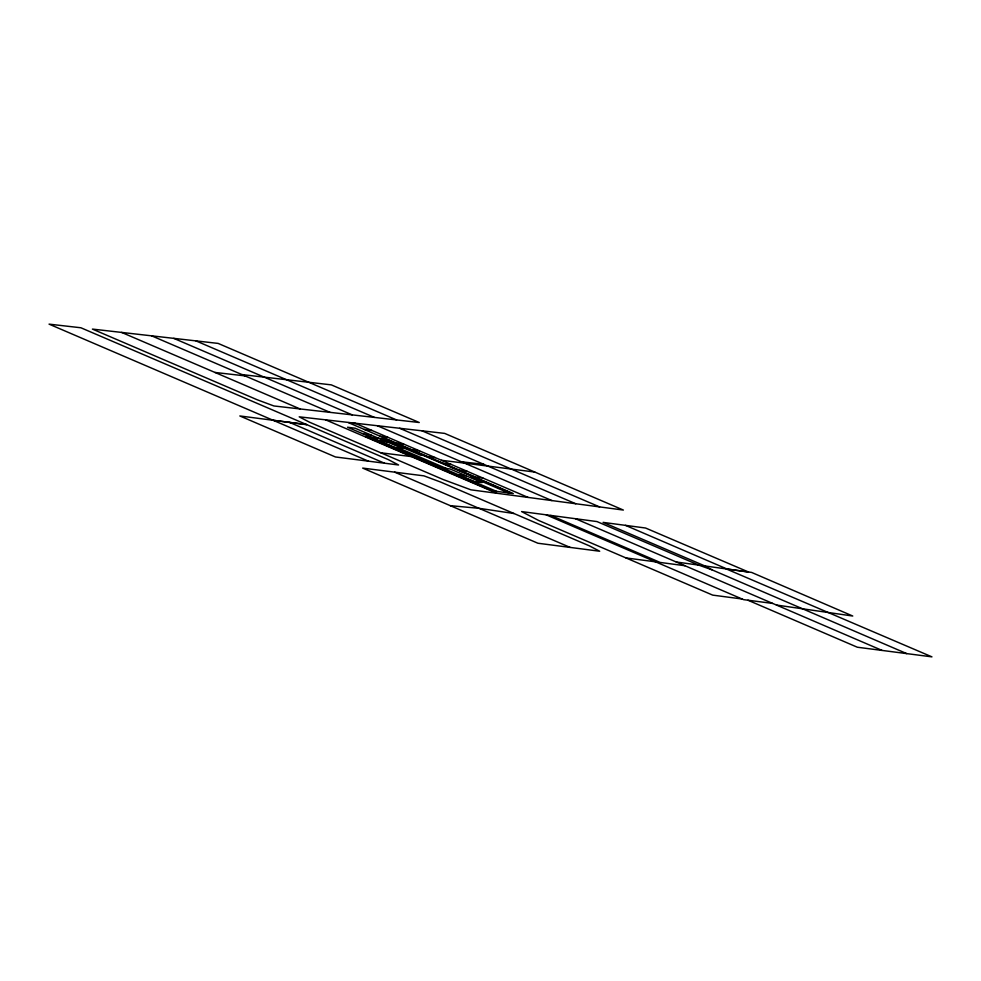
<?xml version="1.0" encoding="UTF-8"?>
<svg xmlns="http://www.w3.org/2000/svg" width="981" height="981" viewBox="0 0 981 981"><rect width="100%" height="100%" fill="white"/><g stroke="black" fill="none" stroke-linecap="round" stroke-linejoin="round"><path stroke-width="1.47" d="M450.291 505.669L479.206 508.33L513.983 513.517M241.964 374.583L331.271 384.859L419.267 422.517L273.907 405.962L257.267 399.794L92.41 329.089L218.125 343.411L396.582 419.929M214.974 372.449L244.98 375.87M354.963 423.179L299.205 416.827L309.506 422.198L443.069 479.488L470.917 489.826L623.376 510.059L444.663 433.394L354.963 423.179L528.097 497.416M483.719 464.307L461.401 461.781L467.667 463.498L441.524 460.297M464.565 463.13L534.755 472.045M380.824 452.793L411.223 456.57M384.466 463.204L398.58 464.982L388.292 459.611L80.883 327.764L49.05 324.135L368.402 461.156L384.466 463.204L289.628 422.419L239.83 415.956L335.465 456.974L368.402 461.156M394.656 472.155L423.902 475.846L440.567 482.027L589.434 545.877L599.685 551.236L537.919 543.241L362.676 468.096L394.656 472.155L570.157 547.41M289.628 422.419L306.71 424.614L273.086 420.26M772.648 603.413L743.61 599.649L546.135 514.817L521.585 511.567L538.581 520.445L712.709 595.124L742.102 598.999M776.449 605.044L852.759 616.031L751.593 572.426L726.21 568.906L931.95 656.865L857.345 647.227L747.927 600.213M356.103 423.657L348.476 422.652L475.27 477.024L482.897 478.029M364.319 429.445L371.946 430.463M363.399 434.019L371.026 435.037M380.174 436.251L387.802 437.256M379.242 440.825L386.87 441.83M396.017 443.044L403.645 444.05M394.301 447.508L402.725 448.624L355.171 428.243L347.544 427.226L395.098 447.618M411.873 449.838L419.5 450.843M403.485 452.793L408.022 453.394M423.375 455.429L420.224 455.012L382.406 438.789M427.716 456.631L435.343 457.649M443.571 463.437L451.199 464.442M459.415 470.23L467.042 471.236M458.495 474.804L466.11 475.81M454.203 474.546L458.74 475.147L496.545 491.358M474.093 477.171L470.941 476.754L508.747 492.977M546.135 514.817L596.975 521.573L698.705 565.105L711.801 569.753L906.751 653.616M625.498 525.362L645.572 528.023L748.491 571.997L704.91 565.963L603.07 522.383L625.498 525.362L727.105 569.041M684.91 565.718L660.164 562.444L550.733 515.43M625.976 557.931L655.602 561.843M676.228 561.99L698.705 565.105M599.587 506.907L421.965 430.806M195.942 340.885L374.411 417.403M399.635 428.268L575.749 503.744M173.772 338.359L352.24 414.877M377.342 425.742L551.923 500.58M151.614 335.833L330.082 412.363M385.57 439.218L511.91 493.394M398.875 448.121L446.429 468.501M442.639 468.011L474.338 481.597L481.965 482.603L450.267 469.016L441.842 467.9L370.205 437.183M325.582 419.831L496.827 493.271M121.607 332.412L300.076 408.942M575.528 518.728L882.066 650.415M704.91 565.963L711.801 569.753M386.931 439.39L365.668 436.582L492.021 490.758L513.284 493.578L386.931 439.39"/></g></svg>
